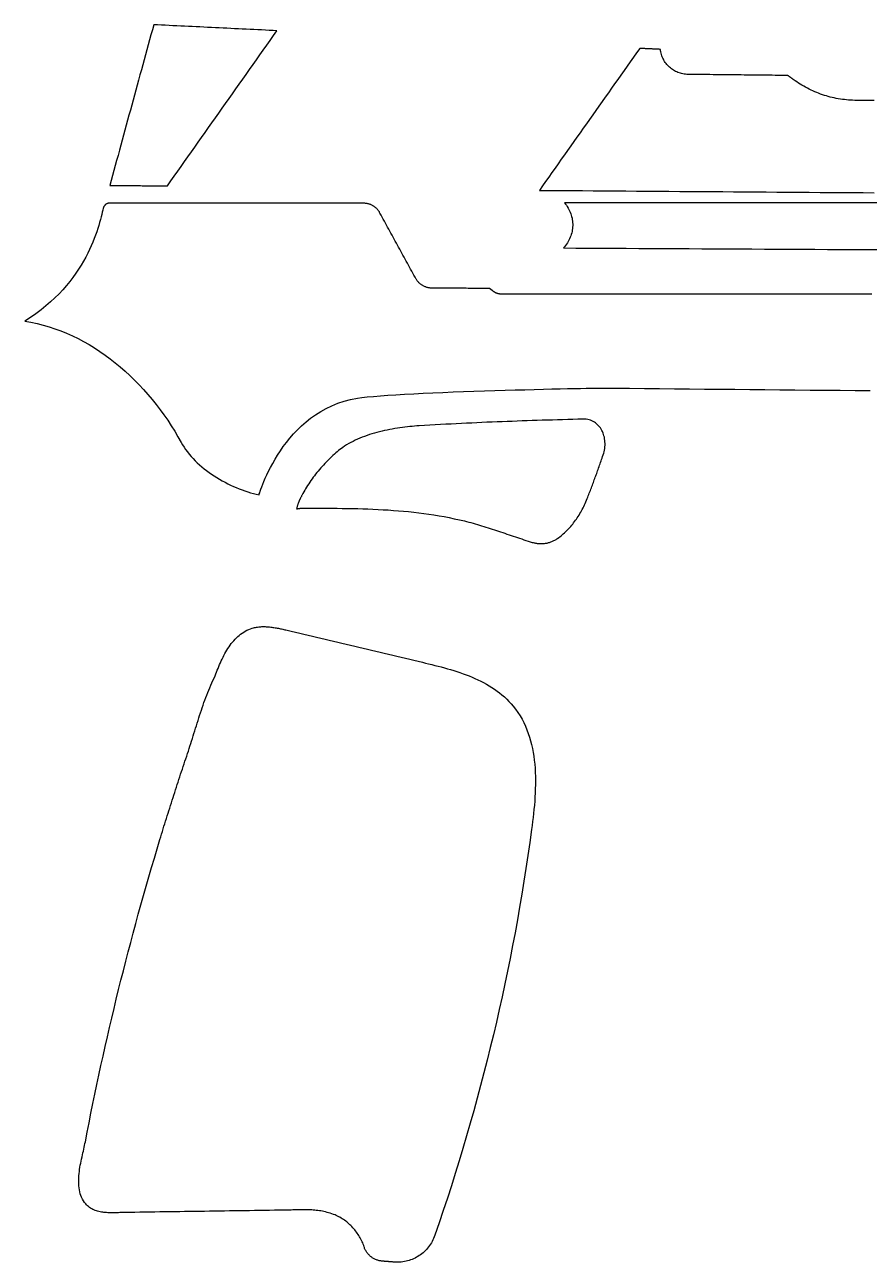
# Model space of a CAD drawing. Header units: metres. Extents: x 171 to 299, y -155 to -61.
# Drawn here: x 170.6 to 234.7, y -154.8 to -60.6 of the extents above; entities that cross this region are included whole.
import ezdxf

# ---------------------------------------------------------------- set-up
doc = ezdxf.new("R2010")
doc.units = ezdxf.units.M

msp = doc.modelspace()

# ---------------------------------------------------------------- linework, layer by layer
for points in [[(189.726062, -61.098938), (189.4332, -61.084714), (189.140338, -61.07049), (188.847476, -61.056266), (188.554614, -61.042042), (188.262006, -61.027818), (187.969144, -61.013594), (187.676282, -60.99937), (187.38342, -60.985146), (187.090558, -60.970922), (186.797696, -60.956698), (186.504834, -60.942474), (186.211972, -60.92825), (185.91911, -60.914026), (185.626248, -60.899802), (185.333386, -60.885578), (185.040524, -60.871354), (184.747662, -60.85713), (184.4548, -60.842906), (184.161938, -60.828682), (183.869076, -60.814458), (183.576468, -60.800234), (183.283606, -60.78601), (182.990744, -60.771786), (182.697882, -60.757562), (182.40502, -60.743338), (182.112158, -60.729114), (181.819296, -60.71489), (181.526434, -60.700666), (181.233572, -60.686442), (180.94071, -60.672218), (180.647848, -60.657994), (180.354986, -60.64377), (180.250592, -61.025786), (180.146198, -61.407802), (180.041804, -61.789818), (179.93741, -62.171834), (179.833016, -62.55385), (179.728622, -62.935866), (179.624228, -63.317882), (179.519834, -63.699898), (179.41544, -64.081914), (179.311046, -64.46393), (179.206652, -64.845946), (179.102258, -65.227962), (178.997864, -65.609978), (178.89347, -65.991994), (178.789076, -66.37401), (178.684682, -66.756026), (178.580288, -67.138042), (178.475894, -67.520058), (178.3715, -67.902074), (178.267106, -68.28409), (178.162712, -68.666106), (178.058318, -69.048122), (177.953924, -69.430138), (177.84953, -69.812154), (177.745136, -70.19417), (177.640742, -70.576186), (177.536348, -70.958202), (177.431954, -71.340218), (177.32756, -71.722234), (177.223166, -72.10425), (177.118772, -72.486266), (177.014378, -72.868282), (177.151284, -72.869044), (177.28819, -72.869806), (177.425096, -72.870568), (177.562002, -72.87133), (177.698908, -72.872092), (177.835814, -72.872854), (177.97272, -72.873616), (178.109626, -72.874378), (178.246532, -72.87514), (178.383438, -72.875902), (178.520344, -72.876664), (178.65725, -72.877426), (178.794156, -72.878188), (178.931062, -72.87895), (179.067968, -72.879712), (179.204874, -72.880474), (179.34178, -72.881236), (179.478686, -72.881998), (179.615592, -72.88276), (179.752498, -72.883522), (179.889404, -72.884284), (180.02631, -72.885046), (180.163216, -72.885808), (180.300122, -72.88657), (180.437028, -72.887332), (180.573934, -72.888094), (180.71084, -72.888856), (180.847746, -72.889618), (180.984652, -72.89038), (181.121558, -72.891142), (181.258464, -72.891904), (181.39537, -72.892666), (181.65572, -72.524112), (181.91607, -72.155558), (182.17642, -71.787004), (182.43677, -71.41845), (182.69712, -71.049896), (182.95747, -70.681342), (183.21782, -70.312788), (183.47817, -69.944234), (183.73852, -69.57568), (183.99887, -69.207126), (184.25922, -68.838572), (184.51957, -68.470018), (184.77992, -68.101464), (185.04027, -67.73291), (185.30062, -67.364356), (185.56097, -66.995802), (185.82132, -66.627248), (186.08167, -66.258694), (186.34202, -65.89014), (186.60237, -65.521586), (186.86272, -65.153032), (187.12307, -64.784478), (187.38342, -64.415924), (187.64377, -64.04737), (187.90412, -63.678816), (188.16447, -63.310262), (188.42482, -62.941708), (188.68517, -62.573154), (188.94552, -62.2046), (189.20587, -61.836046), (189.46622, -61.467492), (189.72657, -61.098938)], [(235.116624, -66.395092), (234.459272, -66.395092), (233.80192, -66.395092), (233.64444, -66.393568), (233.487214, -66.388996), (233.330242, -66.381376), (233.173778, -66.370708), (233.017568, -66.356992), (232.861866, -66.340482), (232.706672, -66.320924), (232.551986, -66.298318), (232.397808, -66.272918), (232.244392, -66.24447), (232.091484, -66.212974), (231.939338, -66.178684), (231.787954, -66.141346), (231.637332, -66.101214), (231.487472, -66.058288), (231.338628, -66.012568), (231.190546, -65.9638), (231.04348, -65.912238), (230.89743, -65.857882), (230.752396, -65.800732), (230.608378, -65.740788), (230.46563, -65.67805), (230.323898, -65.612518), (230.183436, -65.544192), (230.044244, -65.473072), (229.906322, -65.399412), (229.76967, -65.322958), (229.634288, -65.24371), (229.50043, -65.161922), (229.368096, -65.07734), (229.237286, -64.990218), (229.108, -64.900302), (229.090474, -64.887856), (229.072948, -64.87541), (229.055422, -64.862964), (229.037896, -64.850518), (229.02037, -64.838072), (229.002844, -64.825626), (228.985318, -64.81318), (228.967792, -64.800734), (228.950266, -64.788288), (228.93274, -64.775842), (228.915214, -64.763396), (228.897688, -64.75095), (228.880162, -64.738504), (228.862636, -64.726058), (228.84511, -64.713612), (228.827584, -64.701166), (228.810058, -64.68872), (228.792532, -64.676274), (228.775006, -64.663828), (228.75748, -64.651382), (228.739954, -64.638936), (228.722428, -64.62649), (228.704902, -64.614044), (228.687376, -64.601598), (228.66985, -64.589152), (228.652324, -64.576706), (228.634798, -64.56426), (228.617272, -64.551814), (228.599746, -64.539368), (228.58222, -64.526922), (228.564694, -64.514476), (228.547168, -64.50203), (228.310694, -64.49949), (228.07422, -64.49695), (227.837746, -64.49441), (227.601272, -64.49187), (227.364798, -64.48933), (227.128324, -64.48679), (226.89185, -64.48425), (226.655376, -64.48171), (226.418902, -64.47917), (226.182428, -64.47663), (225.945954, -64.47409), (225.70948, -64.47155), (225.473006, -64.46901), (225.236532, -64.46647), (225.000058, -64.46393), (224.763584, -64.46139), (224.52711, -64.45885), (224.290636, -64.45631), (224.054162, -64.45377), (223.817688, -64.45123), (223.581214, -64.44869), (223.34474, -64.44615), (223.108266, -64.44361), (222.871792, -64.44107), (222.635318, -64.43853), (222.398844, -64.43599), (222.16237, -64.43345), (221.925896, -64.43091), (221.689422, -64.42837), (221.452948, -64.42583), (221.216474, -64.42329), (220.98, -64.42075), (220.878146, -64.41821), (220.777562, -64.410844), (220.678248, -64.398906), (220.580458, -64.382396), (220.484192, -64.361314), (220.389704, -64.335914), (220.296994, -64.30645), (220.206062, -64.272668), (220.117162, -64.234822), (220.030294, -64.193166), (219.945712, -64.1477), (219.863416, -64.098678), (219.78366, -64.0461), (219.706444, -63.989966), (219.631768, -63.93053), (219.559886, -63.867792), (219.490798, -63.802006), (219.424758, -63.733172), (219.36202, -63.661544), (219.30233, -63.587122), (219.245942, -63.509906), (219.19311, -63.43015), (219.143834, -63.347854), (219.098114, -63.263272), (219.056204, -63.176658), (219.018358, -63.087758), (218.984322, -62.996826), (218.954604, -62.904116), (218.92895, -62.809628), (218.907614, -62.713362), (218.89085, -62.615572), (218.878658, -62.516512), (218.829382, -62.514226), (218.780106, -62.51194), (218.73083, -62.509654), (218.681554, -62.507368), (218.632278, -62.505082), (218.583002, -62.502796), (218.533726, -62.50051), (218.48445, -62.498224), (218.435174, -62.495938), (218.385898, -62.493652), (218.336622, -62.491366), (218.287346, -62.48908), (218.23807, -62.486794), (218.188794, -62.484508), (218.139518, -62.482222), (218.090242, -62.479936), (218.040966, -62.47765), (217.99169, -62.475364), (217.942414, -62.473078), (217.893138, -62.470792), (217.843862, -62.468506), (217.794586, -62.46622), (217.74531, -62.463934), (217.696034, -62.461648), (217.646758, -62.459362), (217.597482, -62.457076), (217.548206, -62.45479), (217.49893, -62.452504), (217.449654, -62.450218), (217.400378, -62.447932), (217.351102, -62.445646), (217.301826, -62.44336), (217.06332, -62.780672), (216.824814, -63.117984), (216.586308, -63.455296), (216.347802, -63.792608), (216.109296, -64.12992), (215.87079, -64.467232), (215.632284, -64.804544), (215.393778, -65.141856), (215.155272, -65.479168), (214.916766, -65.81648), (214.67826, -66.153792), (214.439754, -66.491104), (214.201248, -66.828416), (213.962742, -67.165728), (213.724236, -67.50304), (213.48573, -67.840352), (213.247224, -68.177664), (213.008718, -68.514976), (212.770212, -68.852288), (212.531706, -69.1896), (212.2932, -69.526912), (212.054694, -69.864224), (211.816188, -70.201536), (211.577682, -70.538848), (211.339176, -70.87616), (211.10067, -71.213472), (210.862164, -71.550784), (210.623658, -71.888096), (210.385152, -72.225408), (210.146646, -72.56272), (209.90814, -72.900032), (209.669634, -73.237344), (210.490308, -73.243186), (211.310982, -73.249028), (212.131656, -73.25487), (212.95233, -73.260712), (213.773004, -73.266554), (214.593678, -73.272396), (215.414352, -73.278238), (216.235026, -73.28408), (217.0557, -73.289922), (217.876374, -73.295764), (218.697048, -73.301606), (219.517722, -73.307448), (220.338396, -73.31329), (221.15907, -73.319132), (221.979744, -73.324974), (222.800418, -73.330816), (223.621092, -73.336658), (224.441766, -73.3425), (225.26244, -73.348342), (226.083114, -73.354184), (226.903788, -73.360026), (227.724462, -73.365868), (228.545136, -73.37171), (229.36581, -73.377552), (230.186484, -73.383394), (231.007158, -73.389236), (231.827832, -73.395078), (232.648506, -73.40092), (233.46918, -73.406762), (234.289854, -73.412604), (235.110528, -73.418446)], [(234.93984, -81.13268), (233.855768, -81.132426), (232.771696, -81.132172), (231.687624, -81.131918), (230.603552, -81.131664), (229.51948, -81.13141), (228.435408, -81.131156), (227.351336, -81.130902), (226.267264, -81.130648), (225.183192, -81.130394), (224.09912, -81.13014), (223.015048, -81.129886), (221.930976, -81.129632), (220.846904, -81.129378), (219.762832, -81.129124), (218.67876, -81.12887), (217.594688, -81.128616), (216.510616, -81.128362), (215.426544, -81.128108), (214.342472, -81.127854), (213.2584, -81.1276), (212.174328, -81.127346), (211.090256, -81.127092), (210.006184, -81.126838), (208.922112, -81.126584), (207.83804, -81.12633), (206.753968, -81.126076), (206.73441, -81.125822), (206.715106, -81.125314), (206.695802, -81.124298), (206.676498, -81.122774), (206.657194, -81.120996), (206.63789, -81.11871), (206.61884, -81.11617), (206.59979, -81.113122), (206.58074, -81.10982), (206.561944, -81.10601), (206.543148, -81.101692), (206.524606, -81.09712), (206.506064, -81.09204), (206.487522, -81.086706), (206.469234, -81.080864), (206.450946, -81.074768), (206.432912, -81.068164), (206.414878, -81.061306), (206.397098, -81.05394), (206.379572, -81.04632), (206.362046, -81.038446), (206.344774, -81.030064), (206.327502, -81.021428), (206.310484, -81.012284), (206.29372, -81.002886), (206.27721, -80.99298), (206.2607, -80.98282), (206.244444, -80.972406), (206.228442, -80.961484), (206.212694, -80.950308), (206.1972, -80.938878), (206.181706, -80.92694), (206.172562, -80.919828), (206.163418, -80.912716), (206.154274, -80.905604), (206.14513, -80.898492), (206.135986, -80.89138), (206.126842, -80.884268), (206.117698, -80.877156), (206.108554, -80.870044), (206.09941, -80.862932), (206.090266, -80.85582), (206.081122, -80.848708), (206.071978, -80.841596), (206.062834, -80.834484), (206.05369, -80.827372), (206.044546, -80.82026), (206.035402, -80.813148), (206.026258, -80.806036), (206.017114, -80.798924), (206.00797, -80.791812), (205.998826, -80.7847), (205.989682, -80.777588), (205.980538, -80.770476), (205.971394, -80.763364), (205.96225, -80.756252), (205.953106, -80.74914), (205.943962, -80.742028), (205.934818, -80.734916), (205.925674, -80.727804), (205.91653, -80.720692), (205.907386, -80.71358), (205.898242, -80.706468), (205.889098, -80.699356), (205.752954, -80.698594), (205.61681, -80.697832), (205.480666, -80.69707), (205.344522, -80.696308), (205.208378, -80.695546), (205.072234, -80.694784), (204.93609, -80.694022), (204.799946, -80.69326), (204.663802, -80.692498), (204.527658, -80.691736), (204.391514, -80.690974), (204.25537, -80.690212), (204.119226, -80.68945), (203.983082, -80.688688), (203.846938, -80.687926), (203.710794, -80.687164), (203.57465, -80.686402), (203.438506, -80.68564), (203.302362, -80.684878), (203.166218, -80.684116), (203.030074, -80.683354), (202.89393, -80.682592), (202.757786, -80.68183), (202.621642, -80.681068), (202.485498, -80.680306), (202.349354, -80.679544), (202.21321, -80.678782), (202.077066, -80.67802), (201.940922, -80.677258), (201.804778, -80.676496), (201.668634, -80.675734), (201.53249, -80.674972), (201.480166, -80.673702), (201.42835, -80.670654), (201.376788, -80.665828), (201.325734, -80.659224), (201.274934, -80.650842), (201.224642, -80.640682), (201.174858, -80.628744), (201.125836, -80.615282), (201.077322, -80.600042), (201.02957, -80.583278), (200.982326, -80.564736), (200.935844, -80.54467), (200.890124, -80.52308), (200.845166, -80.499966), (200.801224, -80.475328), (200.758044, -80.449166), (200.71588, -80.42148), (200.674732, -80.392524), (200.634346, -80.362044), (200.59523, -80.330294), (200.55713, -80.29702), (200.520046, -80.262476), (200.484232, -80.226662), (200.449434, -80.189578), (200.415906, -80.151224), (200.383648, -80.1116), (200.35266, -80.070706), (200.323196, -80.028542), (200.295002, -79.985362), (200.268332, -79.940912), (200.243186, -79.895446), (200.21931, -79.848964), (200.135998, -79.69631), (200.052686, -79.543656), (199.969374, -79.391002), (199.886062, -79.238348), (199.80275, -79.085694), (199.719438, -78.93304), (199.636126, -78.780386), (199.552814, -78.627732), (199.469502, -78.475078), (199.38619, -78.322424), (199.302878, -78.16977), (199.219566, -78.017116), (199.136254, -77.864462), (199.052942, -77.711808), (198.96963, -77.559154), (198.886318, -77.4065), (198.803006, -77.253846), (198.719694, -77.101192), (198.636382, -76.948538), (198.55307, -76.795884), (198.469758, -76.64323), (198.386446, -76.490576), (198.303134, -76.337922), (198.219822, -76.185268), (198.13651, -76.032614), (198.053198, -75.87996), (197.969886, -75.727306), (197.886574, -75.574652), (197.803262, -75.421998), (197.71995, -75.269344), (197.636638, -75.11669), (197.553326, -74.964036), (197.53072, -74.92238), (197.506844, -74.88174), (197.481698, -74.842116), (197.455282, -74.803508), (197.42785, -74.765916), (197.399148, -74.729594), (197.36943, -74.694288), (197.338442, -74.659998), (197.306438, -74.626978), (197.273418, -74.594974), (197.239382, -74.56424), (197.20433, -74.534522), (197.168516, -74.506074), (197.131686, -74.478896), (197.094094, -74.452988), (197.05574, -74.42835), (197.01637, -74.404982), (196.976238, -74.382884), (196.935344, -74.362056), (196.893942, -74.342752), (196.851778, -74.324718), (196.809106, -74.308208), (196.765672, -74.292968), (196.72173, -74.279252), (196.67728, -74.26706), (196.632322, -74.256138), (196.586856, -74.24674), (196.540882, -74.238866), (196.494654, -74.232516), (196.447918, -74.227944), (196.400928, -74.224896), (196.353684, -74.223372), (195.749672, -74.222864), (195.14566, -74.222356), (194.541648, -74.221848), (193.937636, -74.22134), (193.333624, -74.220832), (192.729612, -74.220324), (192.1256, -74.219816), (191.521588, -74.219308), (190.917576, -74.2188), (190.313564, -74.218292), (189.709552, -74.217784), (189.10554, -74.217276), (188.501528, -74.216768), (187.897516, -74.21626), (187.293504, -74.215752), (186.689492, -74.215244), (186.08548, -74.214736), (185.481468, -74.214228), (184.877456, -74.21372), (184.273444, -74.213212), (183.669432, -74.212704), (183.06542, -74.212196), (182.461408, -74.211688), (181.857396, -74.21118), (181.253384, -74.210672), (180.649372, -74.210164), (180.04536, -74.209656), (179.441348, -74.209148), (178.837336, -74.20864), (178.233324, -74.208132), (177.629312, -74.207624), (177.0253, -74.207116), (177.003202, -74.20737), (176.981104, -74.208386), (176.95926, -74.210418), (176.93767, -74.213466), (176.916334, -74.217276), (176.895252, -74.221848), (176.874678, -74.227436), (176.854358, -74.233786), (176.834292, -74.240898), (176.814734, -74.248772), (176.79543, -74.257662), (176.776634, -74.267314), (176.758346, -74.277474), (176.740312, -74.288396), (176.722786, -74.30008), (176.705768, -74.312526), (176.689258, -74.325734), (176.673256, -74.33945), (176.658016, -74.353928), (176.643284, -74.368914), (176.62906, -74.384662), (176.615598, -74.400918), (176.602644, -74.417682), (176.590452, -74.435208), (176.579022, -74.453242), (176.568354, -74.471784), (176.558448, -74.490834), (176.549304, -74.510392), (176.540922, -74.530458), (176.533302, -74.551032), (176.526444, -74.57186), (176.520348, -74.593196), (176.483518, -74.738484), (176.443386, -74.898758), (176.399444, -75.073256), (176.351184, -75.26147), (176.297844, -75.462384), (176.238662, -75.675744), (176.172876, -75.900534), (176.100232, -76.135992), (176.019714, -76.38161), (175.930814, -76.636626), (175.833024, -76.900278), (175.725582, -77.171804), (175.607726, -77.450696), (175.478948, -77.736192), (175.33874, -78.02753), (175.186086, -78.323948), (175.020732, -78.624938), (174.841662, -78.929484), (174.648368, -79.237078), (174.440342, -79.546958), (174.216822, -79.858616), (173.9773, -80.171036), (173.721014, -80.48371), (173.447202, -80.795876), (173.155356, -81.106772), (172.844714, -81.41589), (172.514768, -81.722468), (172.164756, -82.025744), (171.79417, -82.324956), (171.402248, -82.619342), (170.988482, -82.908394), (170.55211, -83.191096), (171.019724, -83.269836), (171.483274, -83.366356), (171.94276, -83.480402), (172.397928, -83.61172), (172.84827, -83.759548), (173.293786, -83.923632), (173.734222, -84.103464), (174.169578, -84.298536), (174.599346, -84.508594), (175.023272, -84.73313), (175.441356, -84.971636), (175.853344, -85.223604), (176.258728, -85.488526), (176.657508, -85.766148), (177.04943, -86.055962), (177.43424, -86.35746), (177.811684, -86.670134), (178.181762, -86.99373), (178.543966, -87.32774), (178.898042, -87.671656), (179.24399, -88.025224), (179.581556, -88.387682), (179.910232, -88.758776), (180.230018, -89.137998), (180.540914, -89.525094), (180.842412, -89.919302), (181.134258, -90.320368), (181.416198, -90.727784), (181.688232, -91.141296), (181.949852, -91.560142), (182.201058, -91.984068), (182.441596, -92.412566), (182.546498, -92.5957), (182.660036, -92.77604), (182.781702, -92.953586), (182.911242, -93.128338), (183.048402, -93.300042), (183.192674, -93.468698), (183.343804, -93.634052), (183.501538, -93.796104), (183.665368, -93.9546), (183.83504, -94.10954), (184.0103, -94.260924), (184.19064, -94.408498), (184.375806, -94.552262), (184.565544, -94.691962), (184.759346, -94.827598), (184.956958, -94.958916), (185.158126, -95.085916), (185.362342, -95.208344), (185.569352, -95.3262), (185.778902, -95.439484), (185.990484, -95.547942), (186.203844, -95.651574), (186.418474, -95.750126), (186.634374, -95.843598), (186.851036, -95.931736), (187.067952, -96.01454), (187.285122, -96.09201), (187.502038, -96.163892), (187.718192, -96.229932), (187.93333, -96.290384), (188.147198, -96.34474), (188.359542, -96.393254), (188.364876, -96.374712), (188.381386, -96.32061), (188.409326, -96.23298), (188.449204, -96.114108), (188.501274, -95.96628), (188.56579, -95.791782), (188.64326, -95.592646), (188.733938, -95.370904), (188.838332, -95.129096), (188.956696, -94.869254), (189.089284, -94.593664), (189.236604, -94.304358), (189.399164, -94.003622), (189.577218, -93.693742), (189.77102, -93.37675), (189.980824, -93.054932), (190.207138, -92.730574), (190.45047, -92.405708), (190.711074, -92.08262), (190.989204, -91.763596), (191.285368, -91.450668), (191.59982, -91.146122), (191.933068, -90.852244), (192.285366, -90.571066), (192.657222, -90.304874), (193.04889, -90.055954), (193.460624, -89.826338), (193.892932, -89.618312), (194.346068, -89.434162), (194.82054, -89.27592), (195.316602, -89.145872), (195.834508, -89.046304), (196.181218, -88.997536), (196.591682, -88.950546), (197.06082, -88.90508), (197.58406, -88.861392), (198.156322, -88.819228), (198.772526, -88.778588), (199.427846, -88.739726), (200.117456, -88.702388), (200.83653, -88.666574), (201.579988, -88.632538), (202.343258, -88.600026), (203.121006, -88.569038), (203.90866, -88.539574), (204.70114, -88.511888), (205.49362, -88.485726), (206.281274, -88.461088), (207.059276, -88.437974), (207.822546, -88.416384), (208.566004, -88.396318), (209.285078, -88.377776), (209.974688, -88.360758), (210.630008, -88.345264), (211.246212, -88.331294), (211.818474, -88.318848), (212.341714, -88.307926), (212.811106, -88.298528), (213.22157, -88.2904), (213.568534, -88.283796), (213.846918, -88.278716), (214.051896, -88.27516), (214.178388, -88.272874), (214.221568, -88.272112), (215.366346, -88.28278), (216.511124, -88.293448), (217.655902, -88.304116), (218.80068, -88.314784), (219.945458, -88.325452), (221.090236, -88.33612), (222.235014, -88.346788), (223.379792, -88.357456), (224.52457, -88.368124), (225.669348, -88.378792), (226.814126, -88.38946), (227.958904, -88.400128), (229.103682, -88.410796), (230.24846, -88.421464), (231.393238, -88.432132), (232.538016, -88.4428), (233.682794, -88.453468), (234.827572, -88.464136)], [(235.626656, -74.199242), (234.42422, -74.198226), (233.221784, -74.19721), (232.019348, -74.196194), (230.816912, -74.195178), (229.614476, -74.194162), (228.41204, -74.193146), (227.209604, -74.19213), (226.007168, -74.191114), (224.804732, -74.190098), (223.602296, -74.189082), (222.39986, -74.188066), (221.197424, -74.18705), (219.994988, -74.186034), (218.792552, -74.185018), (217.590116, -74.184002), (216.38768, -74.182986), (215.185244, -74.18197), (213.982808, -74.180954), (212.780372, -74.179938), (211.577936, -74.178922), (211.656168, -74.276712), (211.72932, -74.376788), (211.797138, -74.478642), (211.859876, -74.582528), (211.91728, -74.687938), (211.969604, -74.794872), (212.016594, -74.90333), (212.058504, -75.012804), (212.09508, -75.123548), (212.126576, -75.235054), (212.152738, -75.347322), (212.17382, -75.460352), (212.189568, -75.57389), (212.200236, -75.687682), (212.20557, -75.801474), (212.205824, -75.91552), (212.200744, -76.029312), (212.19033, -76.14285), (212.174836, -76.25588), (212.154008, -76.368402), (212.1281, -76.480162), (212.096858, -76.59116), (212.060282, -76.700888), (212.018626, -76.8096), (211.971636, -76.917042), (211.919312, -77.02296), (211.861908, -77.1271), (211.79917, -77.229462), (211.731352, -77.330046), (211.6582, -77.428344), (211.579714, -77.52461), (211.496148, -77.618336), (212.45195, -77.623416), (213.407752, -77.628496), (214.363554, -77.633576), (215.319356, -77.638656), (216.275158, -77.643736), (217.23096, -77.648816), (218.186762, -77.653896), (219.142564, -77.658976), (220.098366, -77.664056), (221.054168, -77.669136), (222.00997, -77.674216), (222.965772, -77.679296), (223.921574, -77.684376), (224.877376, -77.689456), (225.833178, -77.694536), (226.78898, -77.699616), (227.744782, -77.704696), (228.700584, -77.709776), (229.656386, -77.714856), (230.612188, -77.719936), (231.56799, -77.725016), (232.523792, -77.730096), (233.479594, -77.735176), (234.435396, -77.740256), (235.391198, -77.745336)], [(213.002368, -90.640662), (212.607652, -90.650822), (212.214968, -90.661236), (211.824062, -90.67165), (211.434934, -90.682318), (211.04733, -90.69324), (210.66125, -90.704416), (210.27644, -90.715846), (209.892646, -90.72753), (209.509614, -90.739468), (209.127344, -90.75166), (208.745582, -90.76436), (208.364074, -90.777314), (207.98282, -90.790776), (207.601566, -90.804492), (207.220058, -90.818716), (206.838296, -90.833448), (206.455772, -90.848434), (206.07274, -90.863928), (205.688692, -90.87993), (205.303628, -90.89644), (204.917294, -90.913712), (204.529436, -90.931492), (204.140054, -90.94978), (203.748894, -90.96883), (203.355702, -90.988388), (202.960478, -91.008708), (202.562968, -91.02979), (202.162918, -91.05138), (201.760328, -91.073732), (201.354944, -91.096846), (200.946512, -91.120722), (200.534778, -91.14536), (200.361042, -91.15679), (200.184004, -91.170252), (200.004172, -91.185746), (199.821546, -91.203272), (199.63638, -91.22283), (199.449182, -91.244674), (199.260206, -91.268804), (199.069452, -91.29522), (198.877428, -91.324176), (198.684388, -91.355418), (198.490586, -91.3892), (198.296276, -91.425522), (198.101712, -91.464638), (197.907148, -91.506548), (197.712838, -91.550998), (197.51929, -91.598496), (197.326504, -91.648788), (197.134734, -91.702128), (196.944488, -91.758516), (196.75602, -91.817952), (196.56933, -91.880436), (196.384926, -91.946222), (196.203062, -92.01531), (196.023992, -92.0877), (195.84797, -92.163392), (195.67525, -92.24264), (195.506086, -92.325444), (195.340732, -92.411804), (195.179442, -92.501974), (195.02247, -92.5957), (194.870324, -92.693236), (194.723004, -92.794582), (194.617848, -92.871036), (194.512184, -92.951046), (194.406266, -93.034104), (194.300094, -93.120464), (194.193668, -93.209618), (194.087242, -93.301566), (193.98107, -93.396308), (193.875152, -93.493844), (193.769488, -93.593666), (193.664332, -93.696028), (193.559684, -93.800422), (193.455544, -93.907102), (193.35242, -94.015814), (193.250058, -94.126304), (193.148712, -94.238572), (193.048636, -94.352364), (192.949576, -94.46768), (192.85204, -94.58452), (192.756028, -94.70263), (192.66154, -94.821756), (192.56883, -94.941898), (192.477898, -95.063056), (192.388998, -95.184976), (192.30213, -95.307404), (192.217294, -95.43034), (192.134744, -95.553784), (192.054734, -95.677482), (191.977264, -95.801434), (191.902334, -95.925386), (191.830198, -96.049084), (191.760856, -96.172528), (191.694562, -96.295718), (191.6684, -96.345248), (191.643762, -96.39173), (191.620394, -96.435672), (191.59855, -96.477074), (191.577976, -96.51619), (191.558418, -96.55302), (191.54013, -96.588072), (191.522858, -96.621346), (191.506348, -96.65335), (191.490854, -96.684084), (191.476122, -96.713548), (191.462152, -96.74225), (191.44869, -96.770444), (191.43599, -96.79813), (191.423544, -96.825562), (191.411606, -96.852994), (191.399922, -96.88068), (191.388492, -96.908874), (191.377316, -96.937576), (191.36614, -96.96704), (191.354964, -96.997774), (191.343788, -97.029778), (191.332612, -97.063052), (191.321182, -97.098104), (191.309498, -97.134934), (191.297306, -97.17405), (191.284606, -97.215452), (191.271398, -97.259394), (191.257682, -97.30613), (191.243204, -97.35566), (191.227964, -97.408238), (191.211962, -97.464372), (191.221614, -97.461832), (191.23152, -97.459292), (191.241426, -97.457006), (191.251332, -97.45472), (191.261238, -97.452434), (191.271144, -97.450148), (191.28105, -97.447862), (191.290956, -97.44583), (191.301116, -97.443798), (191.311276, -97.441766), (191.321436, -97.439734), (191.331596, -97.437956), (191.341756, -97.436178), (191.35217, -97.4344), (191.362584, -97.432876), (191.372998, -97.431352), (191.383412, -97.429828), (191.39408, -97.428304), (191.404748, -97.427034), (191.415416, -97.425764), (191.426084, -97.424494), (191.436752, -97.423478), (191.447674, -97.422462), (191.458596, -97.4217), (191.469518, -97.420938), (191.48044, -97.420176), (191.491616, -97.419668), (191.502792, -97.41916), (191.513968, -97.418652), (191.525144, -97.418398), (191.536574, -97.418144), (191.548004, -97.418144), (191.943228, -97.417128), (192.33769, -97.416366), (192.73139, -97.415858), (193.124328, -97.415858), (193.516758, -97.41662), (193.908426, -97.418144), (194.299586, -97.420684), (194.690238, -97.424494), (195.080382, -97.429828), (195.470018, -97.436686), (195.859146, -97.445576), (196.247766, -97.456244), (196.635878, -97.469198), (197.023736, -97.484438), (197.41134, -97.502472), (197.798436, -97.523046), (198.185278, -97.546668), (198.571866, -97.573338), (198.958454, -97.60331), (199.344788, -97.636838), (199.730868, -97.674176), (200.116948, -97.715324), (200.503028, -97.760536), (200.888854, -97.810066), (201.27468, -97.863914), (201.660506, -97.922588), (202.046586, -97.986088), (202.432666, -98.054414), (202.819, -98.128074), (203.205334, -98.207068), (203.591922, -98.29165), (203.978764, -98.382074), (204.14361, -98.422714), (204.307948, -98.464624), (204.471778, -98.507804), (204.6351, -98.552254), (204.797914, -98.597974), (204.960474, -98.64471), (205.122526, -98.692462), (205.284324, -98.74123), (205.445614, -98.79076), (205.60665, -98.841306), (205.767432, -98.892614), (205.92796, -98.94443), (206.088488, -98.996754), (206.248762, -99.049586), (206.408782, -99.102926), (206.568802, -99.156774), (206.728568, -99.210876), (206.888334, -99.265232), (207.0481, -99.319588), (207.207866, -99.374198), (207.367632, -99.428808), (207.527398, -99.483164), (207.687418, -99.53752), (207.847438, -99.591622), (208.007458, -99.64547), (208.167732, -99.69881), (208.32826, -99.751896), (208.489042, -99.804474), (208.650078, -99.85629), (208.811368, -99.907598), (208.972912, -99.958144), (209.13471, -100.007928), (209.134964, -100.007928), (209.135218, -100.007928), (209.135472, -100.007928), (209.135726, -100.007928), (209.13598, -100.007928), (209.136234, -100.007928), (209.136488, -100.007928), (209.136742, -100.007928), (209.136996, -100.007928), (209.13725, -100.007928), (209.137504, -100.007928), (209.137758, -100.007928), (209.138012, -100.007928), (209.138266, -100.007928), (209.13852, -100.007928), (209.138774, -100.007928), (209.139028, -100.007928), (209.139282, -100.007928), (209.139536, -100.007928), (209.13979, -100.007928), (209.140044, -100.007928), (209.140298, -100.007928), (209.140552, -100.007928), (209.140806, -100.007928), (209.14106, -100.007928), (209.141314, -100.007928), (209.141568, -100.007928), (209.141822, -100.007928), (209.142076, -100.007928), (209.14233, -100.007928), (209.142584, -100.007928), (209.142838, -100.007928), (209.203798, -100.025454), (209.265012, -100.041202), (209.32648, -100.055426), (209.388202, -100.067872), (209.450178, -100.07854), (209.512154, -100.08743), (209.574384, -100.094542), (209.636614, -100.099876), (209.698844, -100.103432), (209.761074, -100.105464), (209.823304, -100.105718), (209.885534, -100.104194), (209.94751, -100.100892), (210.009232, -100.095812), (210.070954, -100.089208), (210.132422, -100.080826), (210.193382, -100.070666), (210.254088, -100.058728), (210.31454, -100.045012), (210.374484, -100.029772), (210.434174, -100.012754), (210.493356, -99.993958), (210.55203, -99.973384), (210.610196, -99.951286), (210.6676, -99.92741), (210.724496, -99.901756), (210.78063, -99.874324), (210.836002, -99.845368), (210.890866, -99.814634), (210.944714, -99.782122), (210.9978, -99.748086), (211.050124, -99.712272), (211.14004, -99.646994), (211.22894, -99.579684), (211.316824, -99.510342), (211.403438, -99.438968), (211.489036, -99.365562), (211.573364, -99.290124), (211.656422, -99.212654), (211.738464, -99.133152), (211.819236, -99.051618), (211.898738, -98.968306), (211.97697, -98.882962), (212.053932, -98.79584), (212.129624, -98.706686), (212.204046, -98.615754), (212.277198, -98.523044), (212.348826, -98.428556), (212.419184, -98.332036), (212.488272, -98.233738), (212.555836, -98.133916), (212.62213, -98.032316), (212.6869, -97.928938), (212.7504, -97.823782), (212.812376, -97.717102), (212.872828, -97.608644), (212.931756, -97.498662), (212.989414, -97.387156), (213.045548, -97.274126), (213.100158, -97.159318), (213.15299, -97.042986), (213.204298, -96.92513), (213.254082, -96.806004), (213.302342, -96.685354), (213.34476, -96.576896), (213.386416, -96.469962), (213.42731, -96.364298), (213.467696, -96.259904), (213.507574, -96.156526), (213.546944, -96.054164), (213.585806, -95.952818), (213.62416, -95.852234), (213.66226, -95.752158), (213.700106, -95.652844), (213.737444, -95.553784), (213.774528, -95.454978), (213.811358, -95.356426), (213.848188, -95.257874), (213.884764, -95.159322), (213.92134, -95.060516), (213.957662, -94.961456), (213.993984, -94.862142), (214.030306, -94.76232), (214.066628, -94.661736), (214.103204, -94.56039), (214.13978, -94.458282), (214.17661, -94.355158), (214.213694, -94.250764), (214.251032, -94.145354), (214.288624, -94.03842), (214.32647, -93.930216), (214.364824, -93.820234), (214.403432, -93.708728), (214.442548, -93.59519), (214.482172, -93.479874), (214.522304, -93.362526), (214.56142, -93.237812), (214.594186, -93.112844), (214.620348, -92.987622), (214.64016, -92.862908), (214.653876, -92.738702), (214.661496, -92.615258), (214.66302, -92.49283), (214.658702, -92.371926), (214.648288, -92.2528), (214.632286, -92.135452), (214.610442, -92.02039), (214.58301, -91.907868), (214.550244, -91.798394), (214.51189, -91.691968), (214.468202, -91.588844), (214.419434, -91.48953), (214.365586, -91.39428), (214.306658, -91.303094), (214.24265, -91.21648), (214.173816, -91.134692), (214.100156, -91.058238), (214.021924, -90.987118), (213.93912, -90.92184), (213.851744, -90.862404), (213.76005, -90.809318), (213.664038, -90.762836), (213.563708, -90.723212), (213.459314, -90.6907), (213.350856, -90.665554), (213.238334, -90.648028), (213.122002, -90.63863), (213.00186, -90.637614)], [(185.028332, -110.15599), (185.08091, -110.015274), (185.134758, -109.873796), (185.19013, -109.73181), (185.247026, -109.58957), (185.305446, -109.44733), (185.36539, -109.305344), (185.427112, -109.163866), (185.490866, -109.022896), (185.556652, -108.882942), (185.62447, -108.744258), (185.694574, -108.607352), (185.766964, -108.47197), (185.84164, -108.338874), (185.918856, -108.208064), (185.998612, -108.079794), (186.081162, -107.954318), (186.166506, -107.83189), (186.254644, -107.712764), (186.34583, -107.597194), (186.440318, -107.485434), (186.537854, -107.377738), (186.638692, -107.27436), (186.743086, -107.175554), (186.850782, -107.081574), (186.962288, -106.992674), (187.07735, -106.909108), (187.196222, -106.831384), (187.319158, -106.759502), (187.446158, -106.693716), (187.577222, -106.63428), (187.71235, -106.581448), (187.851796, -106.535474), (187.93206, -106.512868), (188.012578, -106.492802), (188.09335, -106.475276), (188.17463, -106.46029), (188.256164, -106.44759), (188.337952, -106.437176), (188.419994, -106.429048), (188.502036, -106.422952), (188.584332, -106.418888), (188.666882, -106.416856), (188.749686, -106.416602), (188.83249, -106.418126), (188.915548, -106.421428), (188.998606, -106.426254), (189.081664, -106.432604), (189.164722, -106.440478), (189.248034, -106.449622), (189.331346, -106.460036), (189.414658, -106.47172), (189.49797, -106.48442), (189.581028, -106.498136), (189.664086, -106.512614), (189.747144, -106.528108), (189.829948, -106.544364), (189.912752, -106.561128), (189.995302, -106.578654), (190.077852, -106.596688), (190.160148, -106.61523), (190.24219, -106.634026), (190.324232, -106.653076), (190.40602, -106.67238), (190.487554, -106.691684), (190.809118, -106.767884), (191.130682, -106.844084), (191.452246, -106.920284), (191.77381, -106.996484), (192.095374, -107.072684), (192.416938, -107.148884), (192.738502, -107.225084), (193.060066, -107.301284), (193.38163, -107.377484), (193.703194, -107.453684), (194.024758, -107.529884), (194.346322, -107.606084), (194.667886, -107.682284), (194.98945, -107.758484), (195.311014, -107.834684), (195.632578, -107.910884), (195.954142, -107.987084), (196.275706, -108.063284), (196.59727, -108.139484), (196.918834, -108.215684), (197.240398, -108.291884), (197.561962, -108.368084), (197.883526, -108.444284), (198.20509, -108.520484), (198.526654, -108.596684), (198.848218, -108.672884), (199.169782, -108.749084), (199.491346, -108.825284), (199.81291, -108.901484), (200.134474, -108.977684), (200.456038, -109.053884), (200.777602, -109.130084), (201.015092, -109.186726), (201.253598, -109.24413), (201.492612, -109.302804), (201.732134, -109.362748), (201.971656, -109.424216), (202.211178, -109.487462), (202.450446, -109.55274), (202.689206, -109.62005), (202.927204, -109.6899), (203.16444, -109.76229), (203.400406, -109.837474), (203.634848, -109.915706), (203.867766, -109.99724), (204.098906, -110.08233), (204.32776, -110.17123), (204.554328, -110.26394), (204.778356, -110.360968), (204.99959, -110.462314), (205.21803, -110.568232), (205.433168, -110.678976), (205.64475, -110.7948), (205.852776, -110.915958), (206.056992, -111.04245), (206.257144, -111.174784), (206.452724, -111.31296), (206.643986, -111.457232), (206.830422, -111.607854), (207.011778, -111.76508), (207.1878, -111.929164), (207.358488, -112.10036), (207.523334, -112.278668), (207.682338, -112.464596), (207.868774, -112.702848), (208.042256, -112.94745), (208.203038, -113.198148), (208.351628, -113.454688), (208.48828, -113.716816), (208.613502, -113.984278), (208.727548, -114.25682), (208.830926, -114.533934), (208.92389, -114.81562), (209.006948, -115.10137), (209.080354, -115.39093), (209.144616, -115.684046), (209.199988, -115.980464), (209.246978, -116.27993), (209.28584, -116.581936), (209.317082, -116.886482), (209.340958, -117.19306), (209.357976, -117.501416), (209.36839, -117.811296), (209.372708, -118.1227), (209.371184, -118.434866), (209.364072, -118.747794), (209.352134, -119.06123), (209.33537, -119.374666), (209.314542, -119.688102), (209.28965, -120.00103), (209.261202, -120.313196), (209.229706, -120.624346), (209.195416, -120.934226), (209.15884, -121.242582), (209.120232, -121.548906), (209.0801, -121.853198), (208.94421, -122.837194), (208.802224, -123.820428), (208.654142, -124.802646), (208.499964, -125.783848), (208.33969, -126.764034), (208.173066, -127.743204), (208.000346, -128.721358), (207.82153, -129.698242), (207.636618, -130.67411), (207.445864, -131.648708), (207.249014, -132.622036), (207.046068, -133.594094), (206.837026, -134.564882), (206.621888, -135.5344), (206.400654, -136.502394), (206.173578, -137.468864), (205.940406, -138.434064), (205.701392, -139.39774), (205.456282, -140.359892), (205.205076, -141.320266), (204.948028, -142.279116), (204.684884, -143.236188), (204.415898, -144.191736), (204.14107, -145.145506), (203.860146, -146.097498), (203.57338, -147.047712), (203.280772, -147.995894), (202.982068, -148.942298), (202.677522, -149.88667), (202.367134, -150.82901), (202.050904, -151.769318), (201.728832, -152.707594), (201.684128, -152.828498), (201.634852, -152.946608), (201.581258, -153.06167), (201.523346, -153.173938), (201.461116, -153.283158), (201.394822, -153.389076), (201.324718, -153.491692), (201.250804, -153.591006), (201.17308, -153.687018), (201.0918, -153.779474), (201.007218, -153.868374), (200.919334, -153.953464), (200.828402, -154.034744), (200.734422, -154.112214), (200.637394, -154.185874), (200.537572, -154.25547), (200.43521, -154.321002), (200.330308, -154.382216), (200.222866, -154.439112), (200.113138, -154.49169), (200.001378, -154.539696), (199.887586, -154.58313), (199.772016, -154.621992), (199.654668, -154.656028), (199.535542, -154.685238), (199.414892, -154.709622), (199.292972, -154.72918), (199.169782, -154.743658), (199.045322, -154.752802), (198.919846, -154.756866), (198.793608, -154.755342), (198.666608, -154.748484), (198.637144, -154.746198), (198.60768, -154.743912), (198.578216, -154.741626), (198.548752, -154.73934), (198.519542, -154.737054), (198.490332, -154.734768), (198.461122, -154.732482), (198.431912, -154.730196), (198.402702, -154.72791), (198.373492, -154.725624), (198.344282, -154.723338), (198.315072, -154.721052), (198.285862, -154.718766), (198.256652, -154.71648), (198.227442, -154.714194), (198.198232, -154.711908), (198.169022, -154.709622), (198.139812, -154.707336), (198.110856, -154.70505), (198.0819, -154.702764), (198.052944, -154.700478), (198.023988, -154.698192), (197.995032, -154.695906), (197.966076, -154.69362), (197.93712, -154.691334), (197.908418, -154.689048), (197.879716, -154.686762), (197.851014, -154.684476), (197.822312, -154.68219), (197.79361, -154.679904), (197.764908, -154.677618), (197.73646, -154.675332), (197.677532, -154.669236), (197.618858, -154.661108), (197.560946, -154.650948), (197.503542, -154.638756), (197.4469, -154.624532), (197.390766, -154.608276), (197.335394, -154.589988), (197.280784, -154.569922), (197.22719, -154.547824), (197.174358, -154.523948), (197.122542, -154.498294), (197.071742, -154.470608), (197.021958, -154.441398), (196.973444, -154.41041), (196.925946, -154.377644), (196.879718, -154.3431), (196.83476, -154.307032), (196.791072, -154.26944), (196.748908, -154.23007), (196.708268, -154.189176), (196.668898, -154.146758), (196.631052, -154.10307), (196.594984, -154.057858), (196.56044, -154.011122), (196.527674, -153.963116), (196.496686, -153.91384), (196.467476, -153.86304), (196.440044, -153.81097), (196.41439, -153.75763), (196.390768, -153.703274), (196.369178, -153.647648), (196.34962, -153.590752), (196.315838, -153.490422), (196.279008, -153.391108), (196.239384, -153.292556), (196.196966, -153.19502), (196.152008, -153.0985), (196.104256, -153.002996), (196.053964, -152.908762), (196.001132, -152.815798), (195.946014, -152.724104), (195.888356, -152.633934), (195.828412, -152.545288), (195.766182, -152.458166), (195.70192, -152.372822), (195.635372, -152.289002), (195.566792, -152.20696), (195.49618, -152.12695), (195.423536, -152.048972), (195.34886, -151.973026), (195.272406, -151.899112), (195.194174, -151.82723), (195.114164, -151.757634), (195.03263, -151.690324), (194.949318, -151.625554), (194.864482, -151.56307), (194.778122, -151.50338), (194.690238, -151.44623), (194.601084, -151.39162), (194.51066, -151.339804), (194.418966, -151.291036), (194.326002, -151.245062), (194.232022, -151.202136), (194.136772, -151.162258), (194.013582, -151.11476), (193.891662, -151.071072), (193.770758, -151.03094), (193.65087, -150.994364), (193.531744, -150.96109), (193.41338, -150.930864), (193.295778, -150.903686), (193.178684, -150.879556), (193.062098, -150.85822), (192.945766, -150.839424), (192.829942, -150.823168), (192.714118, -150.809198), (192.598548, -150.79726), (192.482978, -150.787354), (192.367154, -150.77948), (192.25133, -150.773384), (192.134998, -150.768812), (192.018412, -150.765764), (191.901318, -150.763986), (191.783716, -150.763478), (191.665352, -150.763986), (191.546226, -150.765256), (191.426338, -150.767288), (191.305434, -150.769828), (191.183514, -150.772876), (191.060324, -150.776178), (190.935864, -150.779734), (190.810134, -150.78329), (190.68288, -150.786846), (190.554102, -150.790148), (190.4238, -150.792942), (190.29172, -150.795228), (189.912498, -150.800816), (189.533276, -150.806404), (189.154054, -150.811992), (188.774832, -150.81758), (188.39561, -150.823168), (188.016388, -150.828756), (187.637166, -150.834344), (187.257944, -150.839932), (186.878722, -150.84552), (186.4995, -150.851108), (186.120278, -150.856696), (185.741056, -150.862284), (185.361834, -150.867872), (184.982612, -150.87346), (184.60339, -150.879048), (184.224168, -150.884636), (183.844946, -150.890224), (183.465724, -150.895812), (183.086502, -150.9014), (182.70728, -150.906988), (182.328058, -150.912576), (181.948836, -150.918164), (181.569614, -150.923752), (181.190392, -150.92934), (180.81117, -150.934928), (180.431948, -150.940516), (180.052726, -150.946104), (179.673504, -150.951692), (179.294282, -150.957534), (178.91506, -150.963376), (178.535838, -150.969218), (178.156616, -150.97506), (178.065176, -150.976838), (177.971958, -150.979378), (177.876962, -150.982172), (177.780696, -150.985474), (177.68316, -150.988776), (177.584354, -150.991824), (177.484786, -150.994364), (177.384456, -150.996396), (177.283364, -150.997666), (177.182018, -150.99792), (177.080418, -150.996904), (176.978564, -150.994618), (176.876964, -150.990554), (176.775618, -150.984712), (176.67478, -150.976838), (176.57445, -150.966678), (176.474882, -150.953978), (176.37633, -150.938484), (176.278794, -150.920196), (176.182528, -150.898606), (176.087786, -150.873714), (175.994568, -150.845266), (175.903128, -150.813008), (175.81372, -150.77694), (175.726344, -150.736554), (175.641254, -150.69185), (175.558704, -150.642574), (175.478694, -150.588472), (175.401478, -150.52929), (175.32731, -150.465028), (175.256444, -150.395178), (175.18888, -150.31974), (175.096424, -150.201122), (175.013874, -150.077932), (174.940976, -149.95017), (174.877476, -149.818344), (174.822612, -149.682708), (174.77613, -149.543516), (174.737776, -149.401022), (174.707042, -149.25548), (174.68342, -149.107144), (174.666402, -148.956522), (174.655734, -148.803614), (174.651162, -148.648928), (174.651924, -148.492718), (174.657766, -148.335238), (174.668434, -148.176742), (174.683166, -148.017484), (174.701708, -147.857718), (174.723806, -147.697698), (174.748952, -147.537932), (174.776638, -147.378674), (174.806356, -147.219924), (174.837852, -147.06219), (174.870618, -146.905726), (174.9044, -146.75104), (174.93869, -146.598132), (174.97298, -146.447256), (175.007016, -146.29892), (175.04029, -146.153378), (175.072294, -146.01063), (175.102774, -145.871184), (175.131222, -145.735294), (175.157384, -145.603214), (175.297338, -144.875504), (175.439578, -144.148302), (175.584358, -143.421608), (175.731424, -142.695422), (175.88103, -141.969744), (176.033176, -141.244574), (176.187608, -140.519912), (176.34458, -139.795758), (176.503838, -139.072112), (176.665636, -138.348974), (176.82972, -137.626344), (176.996344, -136.904476), (177.165254, -136.183116), (177.336704, -135.462264), (177.51044, -134.742174), (177.686716, -134.022592), (177.865278, -133.303518), (178.04638, -132.585206), (178.229768, -131.867402), (178.415442, -131.15036), (178.603656, -130.433826), (178.794156, -129.718054), (178.987196, -129.003044), (179.182522, -128.288542), (179.380388, -127.574802), (179.58054, -126.86157), (179.782978, -126.1491), (179.987956, -125.437392), (180.19522, -124.726446), (180.40477, -124.016262), (180.61686, -123.306586), (180.831236, -122.597672), (180.891942, -122.39879), (180.952648, -122.199908), (181.013608, -122.00128), (181.074822, -121.802652), (181.13629, -121.604024), (181.197758, -121.405396), (181.25948, -121.207022), (181.321456, -121.008648), (181.383432, -120.810274), (181.445662, -120.6119), (181.508146, -120.413526), (181.570884, -120.215406), (181.633622, -120.017286), (181.696614, -119.819166), (181.75986, -119.621046), (181.82336, -119.42318), (181.88686, -119.225314), (181.950614, -119.027448), (182.014622, -118.829582), (182.078884, -118.63197), (182.143146, -118.434358), (182.207662, -118.236746), (182.272432, -118.039134), (182.337202, -117.841776), (182.402226, -117.644418), (182.467504, -117.44706), (182.533036, -117.249702), (182.598568, -117.052598), (182.664354, -116.855494), (182.730394, -116.65839), (182.796434, -116.461286), (182.862728, -116.264436), (182.92572, -116.076222), (182.98795, -115.886992), (183.049672, -115.696492), (183.11114, -115.504976), (183.1721, -115.312698), (183.232806, -115.119658), (183.293512, -114.925856), (183.354218, -114.731546), (183.414924, -114.536728), (183.47563, -114.341656), (183.53659, -114.146076), (183.597804, -113.950496), (183.659526, -113.754662), (183.721756, -113.558828), (183.784494, -113.363248), (183.84774, -113.167922), (183.911748, -112.97285), (183.976772, -112.778286), (184.042558, -112.58423), (184.10936, -112.390682), (184.177432, -112.197896), (184.246774, -112.005872), (184.317386, -111.814864), (184.389268, -111.624872), (184.462674, -111.435896), (184.537604, -111.24819), (184.614312, -111.061754), (184.692798, -110.876842), (184.773062, -110.693454), (184.855358, -110.51159), (184.939686, -110.331504), (185.026046, -110.153196)]]:
    msp.add_lwpolyline(points)

doc.saveas('drawing.dxf')
